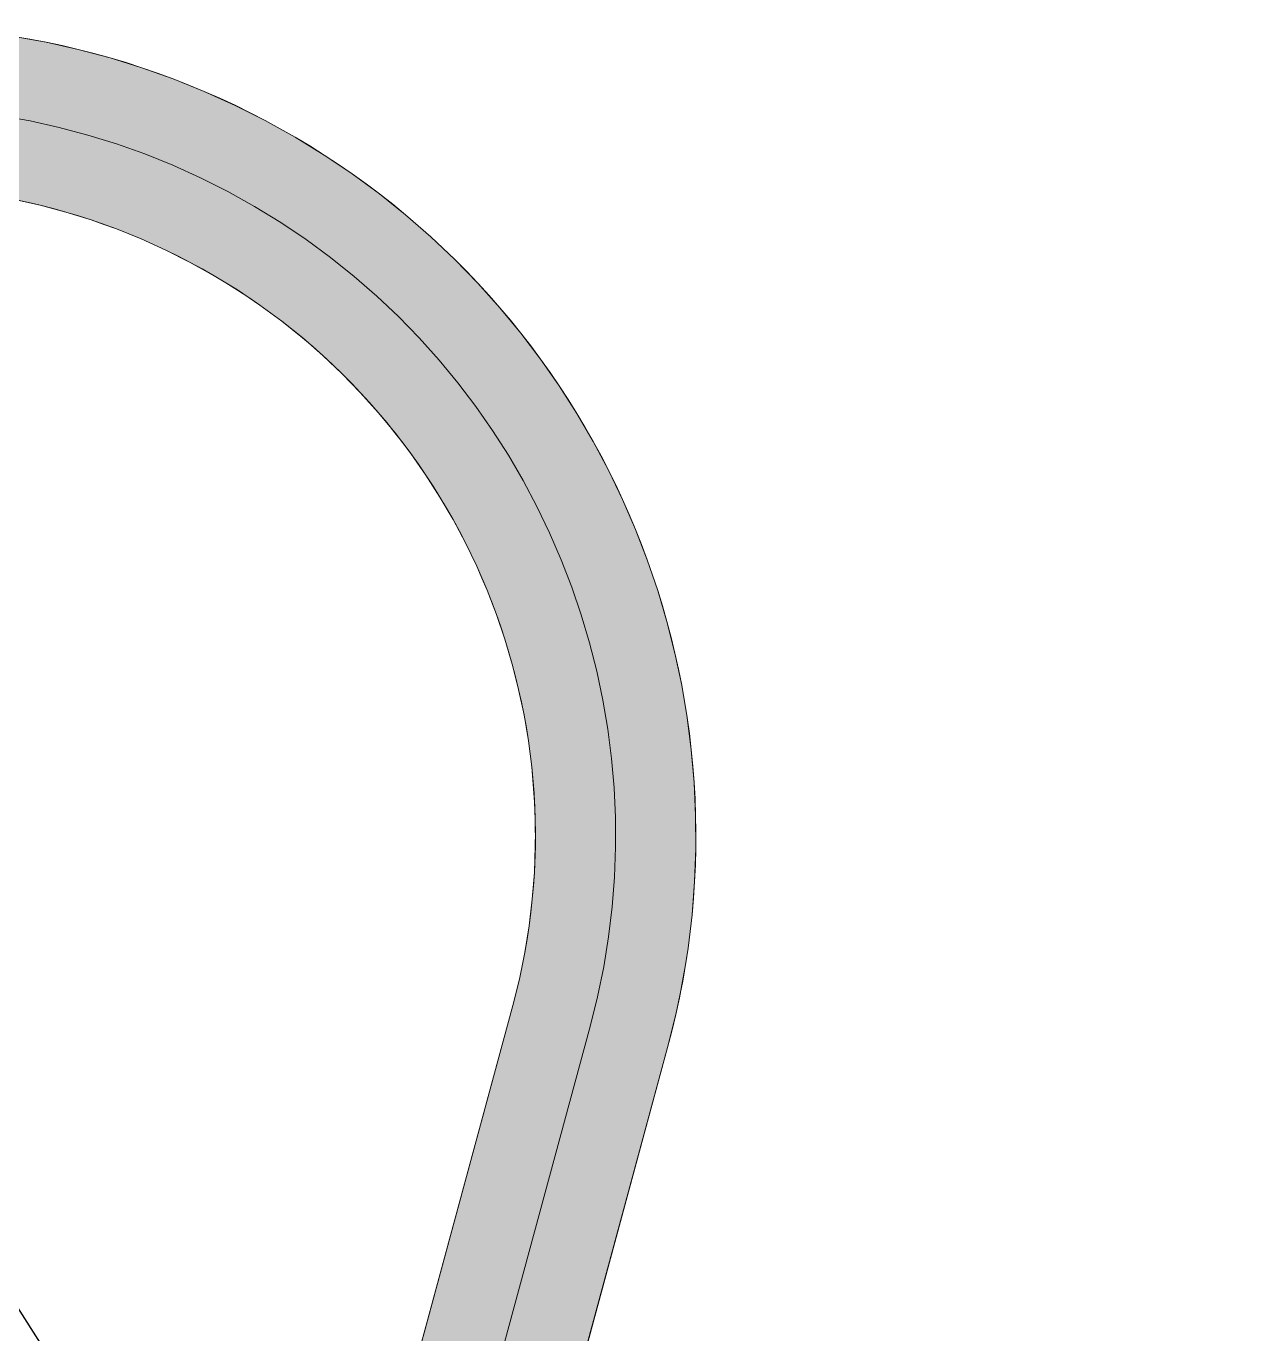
# Model space of a CAD drawing. Extents: x -367 to 63045, y 275 to 109039.
# Drawn here: x 62247.2 to 62280.8, y 108585.16 to 108621.03 of the extents above; entities that cross this region are included whole.
import ezdxf

# ---------------------------------------------------------------- set-up
doc = ezdxf.new("R2010")
doc.units = 0
doc.header["$LTSCALE"] = 25.401856
doc.header["$MEASUREMENT"] = 0
for name, pattern in [('NASCOSTA', [9.525, 6.35, -3.175]), ('TRATTEGGIATA', [19.05, 12.7, -6.35]), ('TRATTOPUNTO2', [12.7, 6.35, -3.175, 0, -3.175])]:
    doc.linetypes.add(name, pattern=pattern)
doc.layers.add('Colori bordi', color=5, linetype='Continuous', plot=False)
for name, color, linetype in [('curve livello 5m', 7, 'Continuous'), ('LIN010TR', 2, 'NASCOSTA'), ('LIN025CO', 7, 'Continuous'), ('TRATTCOLO-30', 253, 'Continuous'), ('TRATTCOLO-32', 255, 'Continuous')]:
    doc.layers.add(name, color=color, linetype=linetype)

# ---------------------------------------------------------------- blocks, each defined once
blk = doc.blocks.new('CONTORNO')
at = {"layer": 'Colori bordi', "lineweight": 0, "ltscale": 2, "flags": 128}
blk.add_lwpolyline([(25.446, -93.474), (-6.877, 42.135), (-4.985, 41.623), (-4.907, 41.912), (-5.109, 41.967), (-4.481, 44.283), (-5.968, 44.686), (9.426, 101.471, 0.76503), (-27.561, 123.114)], format="xyb", dxfattribs=at)
blk.add_lwpolyline([(-28.746, 115.78, -0.121281), (-20.708, 100.164), (-8.908, 50.657), (5.179, 102.622, 0.76503), (-24.477, 119.975)], format="xyb", close=True, dxfattribs=at)

msp = doc.modelspace()

# ---------------------------------------------------------------- hatches: boundary and pattern name
at = {"layer": 'TRATTCOLO-30', "linetype": 'Continuous', "lineweight": 0}
h = msp.add_hatch(color=256, dxfattribs=at)
h.dxf.hatch_style = 1
h.paths.add_polyline_path([(62255.618, 108567.60308), (62253.49464, 108568.17871), (62246.45095, 108542.19609), (62247.51741, 108537.7218)])
h.paths.add_polyline_path([(62257.74136, 108567.02745), (62255.618, 108567.60308), (62247.51741, 108537.7218), (62248.48209, 108533.67453), (62250.37377, 108533.1617), (62250.45227, 108533.45125), (62250.24958, 108533.5062), (62250.87754, 108535.82259), (62249.39119, 108536.22553)])
h.paths.add_polyline_path([(62264.78505, 108593.01007, 0.57322675), (62237.94189, 108620.34774), (62238.07891, 108618.10925, -0.5801113), (62262.66169, 108593.5857), (62255.618, 108567.60308), (62257.74136, 108567.02745)])
h.paths.add_polyline_path([(62262.66169, 108593.5857, 0.5801113), (62238.07891, 108618.10925), (62238.2166, 108615.85984, -0.58879846), (62260.53833, 108594.16132), (62253.49464, 108568.17871), (62255.618, 108567.60308)], flags=17)
h.paths.add_polyline_path([(62238.2166, 108615.85984), (62238.07891, 108618.10925, 0.12807728), (62229.34016, 108613.0836), (62222.92094, 108606.77538, -0.01736414), (62224.50007, 108605.05271), (62226.61273, 108607.31883), (62230.88217, 108611.51445, -0.12150113)])
h.paths.add_polyline_path([(62238.07891, 108618.10925), (62237.94189, 108620.34774, 0.13333201), (62227.79815, 108614.65274), (62223.52871, 108610.45712), (62221.40669, 108608.22325, -0.01556613), (62222.92094, 108606.77538), (62229.34016, 108613.0836, -0.12807728)])
h.paths.add_polyline_path([(62222.86049, 108606.71598), (62222.92094, 108606.77538, 0.01556613), (62221.40669, 108608.22325), (62219.28451, 108605.98922, 0.16643137), (62214.67893, 108592.36589), (62216.88055, 108592.71849, -0.19770368)])
h.paths.add_polyline_path([(62222.38489, 108602.78389), (62224.50007, 108605.05271, 0.01736281), (62222.92107, 108606.77525, 0.19880472), (62216.88055, 108592.71849), (62219.08961, 108593.07229, -0.14715619)])
h.paths.add_polyline_path([(62219.09237, 108591.75514, -0.01850569), (62219.08961, 108593.07229), (62216.88055, 108592.71849, 0.01312038), (62216.89405, 108591.66913), (62217.17802, 108584.41134, -0.03208113), (62219.38186, 108584.35616)])
h.paths.add_polyline_path([(62216.89405, 108591.66913, -0.01312038), (62216.88055, 108592.71849), (62214.67893, 108592.36589, 0.00881775), (62214.69574, 108591.58311), (62214.98523, 108584.18412, -0.03208112), (62217.17802, 108584.41134)])

# ---------------------------------------------------------------- linework, layer by layer
at = {"layer": 'curve livello 5m', "color": 2, "flags": 128}
msp.add_lwpolyline([(62248.00145, 108584.25091), (62246.55981, 108586.53496)], dxfattribs=at)
at = {"layer": 'LIN010TR', "linetype": 'TRATTOPUNTO2', "lineweight": 0, "ltscale": 5}
msp.add_line((62246.41623, 108533.65966), (62262.66173, 108593.58567), dxfattribs=at)
at = {"layer": 'LIN010TR', "linetype": 'TRATTOPUNTO2', "lineweight": 0, "ltscale": 5, "flags": 128}
msp.add_lwpolyline([(62222.86053, 108606.71595), (62229.34019, 108613.08357, -0.76502957), (62262.66173, 108593.58567, -0.76502957)], format="xyb", dxfattribs=at)
at = {"layer": 'LIN025CO', "linetype": 'TRATTEGGIATA', "lineweight": 0, "ltscale": 2}
for p, q in [((62244.51655, 108535.06037), (62260.53837, 108594.1613)), ((62248.76326, 108533.90912), (62264.78508, 108593.01005))]:
    msp.add_line(p, q, dxfattribs=at)
for radius in [22.2, 17.8]:
    msp.add_arc((62243.35846, 108598.81864), radius, 344.832097, 134.500327, dxfattribs=at)

# ---------------------------------------------------------------- block references
at = {"layer": 'TRATTCOLO-32', "linetype": 'Continuous', "lineweight": 0, "rotation": 359.9999663132272}
msp.add_blockref('CONTORNO', (62255.35888, 108491.53914), dxfattribs=at)

doc.saveas('drawing.dxf')
